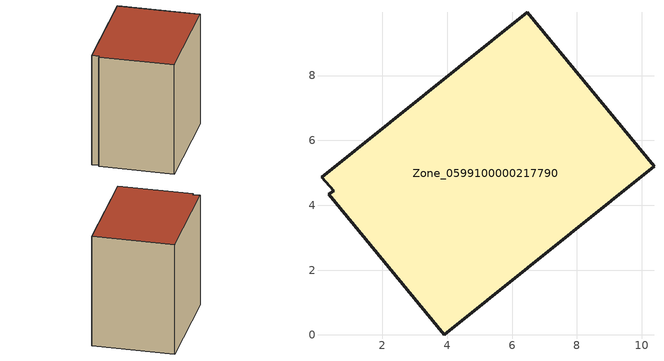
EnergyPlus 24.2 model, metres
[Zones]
Zone_0599100000217790
 floor ground (C_G): 0.12,4.86 6.47,9.96 10.38,5.2 3.92,0 0.35,4.33 0.51,4.45 z3.14
 wall outside (C_F): 10.38,5.2 6.47,9.96 0.12,4.86 0.51,4.45 0.35,4.33 3.92,0 10.38,5.2 z3.14:11.99
 roof outside (C_R): 6.47,9.96 0.12,4.86 0.51,4.45 0.35,4.33 3.92,0 10.38,5.2 z11.99
[BUILDING]
Pand.0599100000217790: North Axis=0; Terrain=City; Loads Convergence Tolerance Value=0.04; Temperature Convergence Tolerance Value=0.4; Solar Distribution=FullExterior; Maximum Number of Warmup Days=25; Minimum Number of Warmup Days=1
[Site:Location]
Rotterdam.The.Hague.AP_ZH_NLD Design_Conditions: Latitude=51.96; Longitude=4.45; Time Zone=1; Elevation=-4.5
[SITE:GROUNDTEMPERATURE:BUILDINGSURFACE]
18, 18, 18, 18, 18, 18, 18, 18, 18, 18, 18, 18
[MATERIAL] Thermal Absorptance=0.9; Solar Absorptance=0.7; Visible Absorptance=0.7
Name | Roughness | Thickness | Conductivity | Density | Specific Heat
G.TI.1946-1964 | MediumSmooth | 0.15 | 1 | 540 | 1210
F.TI.1946-1964 | Rough | 0.3 | 0.857143 | 1920 | 840
R.TI.1946-1964 | MediumRough | 0.2 | 0.277778 | 1500 | 1000
[CONSTRUCTION]
C_G: G.TI.1946-1964
C_F: F.TI.1946-1964
C_R: R.TI.1946-1964
[ZONE]
Zone_0599100000217790: Type=1; Multiplier=1; Ceiling Height=Autocalculate; Volume=Autocalculate; Floor Area=autocalculate; Part of Total Floor Area=Yes
[ZONEINFILTRATION:DESIGNFLOWRATE]
Infil_Zone_0599100000217790: Zone or ZoneList or Space or SpaceList=Zone_0599100000217790; Schedule=AlwaysOn; Design Flow Rate Calculation Method=Flow/Area; Flow Rate per Floor Area=0.003; Constant Term Coefficient=1; Temperature Term Coefficient=0; Velocity Term Coefficient=0; Velocity Squared Term Coefficient=0
[HVACTEMPLATE:ZONE:IDEALLOADSAIRSYSTEM]
Zone_0599100000217790: Maximum Heating Supply Air Temperature=50; Minimum Cooling Supply Air Temperature=13; Maximum Heating Supply Air Humidity Ratio=0.0156; Minimum Cooling Supply Air Humidity Ratio=0.0077; Heating Limit=NoLimit; Cooling Limit=NoLimit; Dehumidification Control Type=ConstantSensibleHeatRatio; Cooling Sensible Heat Ratio=0.7; Dehumidification Setpoint=60; Humidification Control Type=None; Humidification Setpoint=30; Outdoor Air Method=None; Outdoor Air Flow Rate per Person=0.00944; Outdoor Air Flow Rate per Zone Floor Area=0; Outdoor Air Flow Rate per Zone=0; Demand Controlled Ventilation Type=None; Outdoor Air Economizer Type=NoEconomizer; Heat Recovery Type=None; Sensible Heat Recovery Effectiveness=0.7; Latent Heat Recovery Effectiveness=0.65
[ZONECONTROL:THERMOSTAT]
ThermostatControl_Zone_0599100000217790: Zone or ZoneList=Zone_0599100000217790; Control Type Schedule=DualSetpointControlType; Control 1=Thermostat_Zone_0599100000217790; Temperature Difference Between Cutout And Setpoint=0
[THERMOSTATSETPOINT:DUALSETPOINT]
Thermostat_Zone_0599100000217790: Heating Setpoint Temperature Schedule=HeatingSetpoint_Zone_0599100000217790; Cooling Setpoint Temperature Schedule=CoolingSetpoint_Zone_0599100000217790
[SCHEDULE:COMPACT]
HeatingSetpoint_Zone_0599100000217790: Through: 12/31, For: AllDays, Until: 24:00, 21
CoolingSetpoint_Zone_0599100000217790: Through: 12/31, For: AllDays, Until: 24:00, 24
DualSetpointControlType: Through: 12/31, For: AllDays, Until: 24:00, 4
AlwaysOn: Through: 12/31, For: AllDays, Until: 24:00, 1
